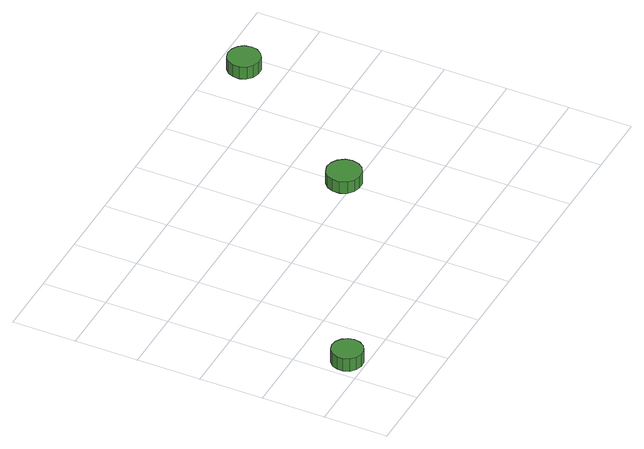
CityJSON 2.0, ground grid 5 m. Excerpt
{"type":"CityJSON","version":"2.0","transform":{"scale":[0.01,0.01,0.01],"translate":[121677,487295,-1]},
"CityObjects":{
"tree1":{"type":"SolitaryVegetationObject","attributes":{"function":"something"},"geometry":[{"type":"MultiSurface","lod":"1","boundaries":[[[0,1,2,3,4,5,6,7,8,9,10,11,12,13,14]],[[15,16,17,18,19,20,21,22,23,24,25,26,27,28,29]],[[0,29,28,1]],[[1,28,27,2]],[[2,27,26,3]],[[3,26,25,4]],[[4,25,24,5]],[[5,24,23,6]],[[6,23,22,7]],[[7,22,21,8]],[[8,21,20,9]],[[9,20,19,10]],[[10,19,18,11]],[[11,18,17,12]],[[12,17,16,13]],[[13,16,15,14]],[[14,15,29,0]]]}]},
"tree2":{"type":"SolitaryVegetationObject","attributes":{"function":"something"},"geometry":[{"type":"MultiSurface","lod":"1","boundaries":[[[30,31,32,33,34,35,36,37,38,39,40,41,42,43,44]],[[45,46,47,48,49,50,51,52,53,54,55,56,57,58,59]],[[30,59,58,31]],[[31,58,57,32]],[[32,57,56,33]],[[33,56,55,34]],[[34,55,54,35]],[[35,54,53,36]],[[36,53,52,37]],[[37,52,51,38]],[[38,51,50,39]],[[39,50,49,40]],[[40,49,48,41]],[[41,48,47,42]],[[42,47,46,43]],[[43,46,45,44]],[[44,45,59,30]]]}]},
"tree3":{"type":"SolitaryVegetationObject","attributes":{"function":"something"},"geometry":[{"type":"MultiSurface","lod":"1","boundaries":[[[60,61,62,63,64,65,66,67,68,69,70,71,72,73,74]],[[75,76,77,78,79,80,81,82,83,84,85,86,87,88,89]],[[60,89,88,61]],[[61,88,87,62]],[[62,87,86,63]],[[63,86,85,64]],[[64,85,84,65]],[[65,84,83,66]],[[66,83,82,67]],[[67,82,81,68]],[[68,81,80,69]],[[69,80,79,70]],[[70,79,78,71]],[[71,78,77,72]],[[72,77,76,73]],[[73,76,75,74]],[[74,75,89,60]]]}]}
},
"vertices":[
[282,143,171],[272,192,171],[242,233,171],[199,258,171],[149,263,171],[101,248,171],[63,214,171],[43,168,171],[43,118,171],[63,72,171],[101,38,171],[149,23,171],[199,28,171],[242,53,171],[272,94,171],[272,94,59],[242,53,59],[199,28,59],[149,23,59],[101,38,59],[63,72,59],[43,118,59],[43,168,59],[63,214,59],[101,248,59],[149,263,59],[199,258,59],[242,233,59],[272,192,59],[282,143,59],
[2146,1076,164],[2135,1130,164],[2102,1175,164],[2054,1203,164],[1999,1209,164],[1946,1192,164],[1905,1155,164],[1883,1104,164],[1883,1048,164],[1905,998,164],[1946,961,164],[1999,944,164],[2054,949,164],[2102,977,164],[2135,1022,164],[2135,1022,59],[2102,977,59],[2054,949,59],[1999,944,59],[1946,961,59],[1905,998,59],[1883,1048,59],[1883,1104,59],[1905,1155,59],[1946,1192,59],[1999,1209,59],[2054,1203,59],[2102,1175,59],[2135,1130,59],[2146,1076,59],
[3006,2305,167],[2995,2357,167],[2964,2399,167],[2918,2425,167],[2866,2431,167],[2816,2415,167],[2777,2380,167],[2756,2332,167],[2756,2279,167],[2777,2231,167],[2816,2196,167],[2866,2180,167],[2918,2185,167],[2964,2212,167],[2995,2254,167],[2995,2254,60],[2964,2212,60],[2918,2185,60],[2866,2180,60],[2816,2196,60],[2777,2231,60],[2756,2279,60],[2756,2332,60],[2777,2380,60],[2816,2415,60],[2866,2431,60],[2918,2425,60],[2964,2399,60],[2995,2357,60],[3006,2305,60]
]}
